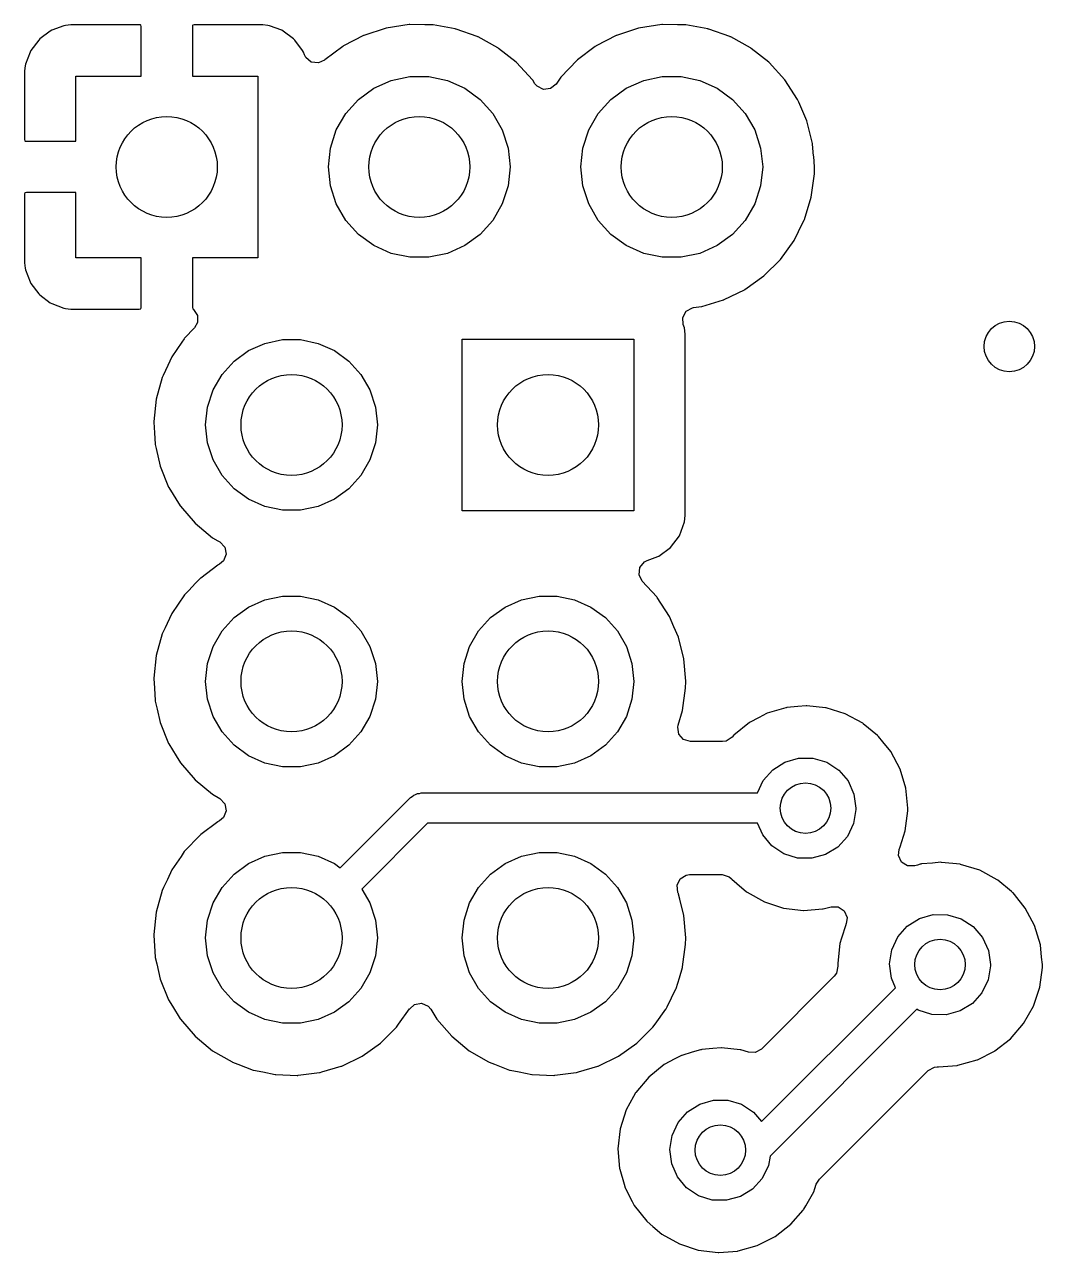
# Model space of a CAD drawing. Extents: x 108 to 192, y -154 to -46.
# Drawn here: x 125.63 to 135.71, y -117.43 to -105.27 of the extents above; entities that cross this region are included whole.
import ezdxf

# ---------------------------------------------------------------- set-up
doc = ezdxf.new("R2010")
doc.units = 0
doc.layers.add('BLACK', color=7, linetype='CONTINUOUS')

msp = doc.modelspace()

# ---------------------------------------------------------------- linework, layer by layer
at = {"layer": 'BLACK', "linetype": 'CONTINUOUS'}
for p, q in [((126.022, -105.282), (125.902, -105.327)), ((126.038, -105.278), (126.022, -105.282)), ((126.089, -105.272), (126.038, -105.278)), ((126.095, -105.272), (126.089, -105.272)), ((126.772, -105.272), (126.095, -105.272)), ((126.78, -105.274), (126.772, -105.272)), ((126.782, -105.275), (126.78, -105.274)), ((126.786, -105.29), (126.782, -105.275)), ((126.786, -105.78), (126.786, -105.29)), ((127.296, -105.278), (127.294, -105.286)), ((127.294, -105.286), (127.294, -105.78)), ((127.297, -105.276), (127.296, -105.278)), ((127.312, -105.272), (127.297, -105.276)), ((127.985, -105.272), (127.312, -105.272)), ((127.991, -105.272), (127.985, -105.272)), ((128.042, -105.278), (127.991, -105.272)), ((128.058, -105.282), (128.042, -105.278)), ((128.178, -105.327), (128.058, -105.282)), ((129.212, -105.305), (128.992, -105.377)), ((129.441, -105.27), (129.212, -105.305)), ((129.447, -105.27), (129.441, -105.27)), ((129.596, -105.272), (129.447, -105.27)), ((129.447, -105.27), (129.447, -105.27)), ((129.673, -105.273), (129.596, -105.272)), ((129.678, -105.274), (129.673, -105.273)), ((129.896, -105.313), (129.678, -105.274)), ((129.678, -105.274), (129.678, -105.274)), ((131.712, -105.305), (131.492, -105.377)), ((131.941, -105.27), (131.712, -105.305)), ((131.947, -105.27), (131.941, -105.27)), ((132.096, -105.272), (131.947, -105.27)), ((131.947, -105.27), (131.947, -105.27)), ((132.173, -105.273), (132.096, -105.272)), ((132.178, -105.274), (132.173, -105.273)), ((132.396, -105.313), (132.178, -105.274)), ((132.178, -105.274), (132.178, -105.274)), ((125.772, -105.424), (125.695, -105.526)), ((125.784, -105.412), (125.772, -105.424)), ((125.886, -105.335), (125.784, -105.412)), ((125.902, -105.327), (125.886, -105.335)), ((128.194, -105.335), (128.178, -105.327)), ((128.296, -105.412), (128.194, -105.335)), ((128.308, -105.424), (128.296, -105.412)), ((128.385, -105.526), (128.308, -105.424)), ((128.988, -105.379), (128.791, -105.482)), ((128.992, -105.377), (128.988, -105.379)), ((128.988, -105.379), (128.988, -105.379)), ((129.901, -105.314), (129.896, -105.313)), ((129.896, -105.313), (129.896, -105.313)), ((129.906, -105.315), (129.901, -105.314)), ((130.114, -105.389), (129.906, -105.315)), ((129.906, -105.315), (129.906, -105.315)), ((130.119, -105.391), (130.114, -105.389)), ((130.114, -105.389), (130.114, -105.389)), ((130.124, -105.393), (130.119, -105.391)), ((130.318, -105.5), (130.124, -105.393)), ((130.124, -105.393), (130.124, -105.393)), ((131.488, -105.379), (131.291, -105.482)), ((131.492, -105.377), (131.488, -105.379)), ((131.488, -105.379), (131.488, -105.379)), ((132.401, -105.314), (132.396, -105.313)), ((132.396, -105.313), (132.396, -105.313)), ((132.406, -105.315), (132.401, -105.314)), ((132.614, -105.389), (132.406, -105.315)), ((132.406, -105.315), (132.406, -105.315)), ((132.619, -105.391), (132.614, -105.389)), ((132.614, -105.389), (132.614, -105.389)), ((132.624, -105.393), (132.619, -105.391)), ((132.818, -105.5), (132.624, -105.393)), ((132.624, -105.393), (132.624, -105.393)), ((125.687, -105.542), (125.642, -105.662)), ((125.695, -105.526), (125.687, -105.542)), ((128.393, -105.542), (128.385, -105.526)), ((128.404, -105.57), (128.393, -105.542)), ((128.783, -105.487), (128.606, -105.62)), ((128.787, -105.484), (128.783, -105.487)), ((128.783, -105.487), (128.783, -105.487)), ((128.791, -105.482), (128.787, -105.484)), ((130.322, -105.503), (130.318, -105.5)), ((130.318, -105.5), (130.318, -105.5)), ((130.326, -105.506), (130.322, -105.503)), ((130.5, -105.643), (130.326, -105.506)), ((130.326, -105.506), (130.326, -105.506)), ((131.283, -105.487), (131.106, -105.62)), ((131.287, -105.484), (131.283, -105.487)), ((131.283, -105.487), (131.283, -105.487)), ((131.291, -105.482), (131.287, -105.484)), ((132.822, -105.503), (132.818, -105.5)), ((132.818, -105.5), (132.818, -105.5)), ((132.826, -105.506), (132.822, -105.503)), ((133, -105.643), (132.826, -105.506)), ((132.826, -105.506), (132.826, -105.506)), ((125.642, -105.662), (125.638, -105.678)), ((128.417, -105.595), (128.404, -105.57)), ((128.471, -105.641), (128.417, -105.595)), ((128.541, -105.65), (128.471, -105.641)), ((128.601, -105.622), (128.541, -105.65)), ((128.602, -105.623), (128.601, -105.622)), ((128.606, -105.62), (128.602, -105.623)), ((130.504, -105.646), (130.5, -105.643)), ((130.5, -105.643), (130.5, -105.643)), ((130.66, -105.818), (130.504, -105.646)), ((131.102, -105.623), (130.942, -105.791)), ((131.106, -105.62), (131.102, -105.623)), ((133.004, -105.646), (133, -105.643)), ((133, -105.643), (133, -105.643)), ((133.16, -105.818), (133.004, -105.646)), ((125.638, -105.678), (125.632, -105.729)), ((125.632, -105.729), (125.632, -105.735)), ((125.632, -105.735), (125.632, -106.408)), ((126.14, -106.426), (126.14, -105.78)), ((126.14, -105.78), (126.786, -105.78)), ((127.294, -105.78), (127.94, -105.78)), ((127.94, -105.78), (127.94, -107.58)), ((129.262, -105.824), (129.446, -105.785)), ((129.446, -105.785), (129.634, -105.785)), ((129.634, -105.785), (129.818, -105.824)), ((130.942, -105.791), (130.895, -105.859)), ((131.762, -105.824), (131.946, -105.785)), ((131.946, -105.785), (132.134, -105.785)), ((132.134, -105.785), (132.318, -105.824)), ((128.938, -106.011), (129.09, -105.901)), ((129.09, -105.901), (129.262, -105.824)), ((129.818, -105.824), (129.99, -105.901)), ((129.99, -105.901), (130.142, -106.011)), ((130.663, -105.822), (130.66, -105.818)), ((130.685, -105.857), (130.663, -105.822)), ((130.663, -105.822), (130.663, -105.822)), ((130.706, -105.881), (130.685, -105.857)), ((130.769, -105.912), (130.706, -105.881)), ((130.84, -105.904), (130.769, -105.912)), ((130.895, -105.859), (130.84, -105.904)), ((131.438, -106.011), (131.59, -105.901)), ((131.59, -105.901), (131.762, -105.824)), ((132.318, -105.824), (132.49, -105.901)), ((132.49, -105.901), (132.642, -106.011)), ((133.286, -106.012), (133.16, -105.818)), ((128.812, -106.151), (128.938, -106.011)), ((130.142, -106.011), (130.268, -106.151)), ((131.312, -106.151), (131.438, -106.011)), ((132.642, -106.011), (132.768, -106.151)), ((133.297, -106.038), (133.286, -106.012)), ((128.718, -106.314), (128.812, -106.151)), ((130.268, -106.151), (130.362, -106.314)), ((131.218, -106.314), (131.312, -106.151)), ((132.768, -106.151), (132.862, -106.314)), ((133.378, -106.225), (133.297, -106.038)), ((133.434, -106.449), (133.378, -106.225)), ((128.66, -106.493), (128.718, -106.314)), ((130.362, -106.314), (130.42, -106.493)), ((131.16, -106.493), (131.218, -106.314)), ((132.862, -106.314), (132.92, -106.493)), ((125.632, -106.408), (125.636, -106.423)), ((125.636, -106.423), (125.638, -106.424)), ((125.638, -106.424), (125.646, -106.426)), ((125.646, -106.426), (126.14, -106.426)), ((128.64, -106.68), (128.66, -106.493)), ((130.42, -106.493), (130.44, -106.68)), ((131.14, -106.68), (131.16, -106.493)), ((132.92, -106.493), (132.94, -106.68)), ((133.435, -106.454), (133.434, -106.449)), ((133.444, -106.57), (133.435, -106.454)), ((133.435, -106.454), (133.435, -106.454)), ((133.445, -106.576), (133.444, -106.57)), ((133.453, -106.68), (133.445, -106.576)), ((128.66, -106.867), (128.64, -106.68)), ((130.44, -106.68), (130.42, -106.867)), ((131.16, -106.867), (131.14, -106.68)), ((132.94, -106.68), (132.92, -106.867)), ((133.421, -106.979), (133.452, -106.749)), ((133.452, -106.749), (133.453, -106.698)), ((133.453, -106.683), (133.453, -106.68)), ((133.453, -106.698), (133.453, -106.683)), ((133.453, -106.683), (133.453, -106.683)), ((128.718, -107.046), (128.66, -106.867)), ((130.42, -106.867), (130.362, -107.046)), ((131.218, -107.046), (131.16, -106.867)), ((132.92, -106.867), (132.862, -107.046)), ((125.634, -106.94), (125.632, -106.948)), ((125.632, -106.948), (125.632, -107.625)), ((125.635, -106.938), (125.634, -106.94)), ((125.65, -106.934), (125.635, -106.938)), ((126.14, -106.934), (125.65, -106.934)), ((126.14, -107.58), (126.14, -106.934)), ((133.354, -107.2), (133.421, -106.979)), ((128.812, -107.209), (128.718, -107.046)), ((130.362, -107.046), (130.268, -107.209)), ((131.312, -107.209), (131.218, -107.046)), ((132.862, -107.046), (132.768, -107.209)), ((128.938, -107.349), (128.812, -107.209)), ((130.268, -107.209), (130.142, -107.349)), ((131.438, -107.349), (131.312, -107.209)), ((132.768, -107.209), (132.642, -107.349)), ((133.294, -107.321), (133.352, -107.205)), ((133.352, -107.205), (133.354, -107.2)), ((133.352, -107.205), (133.352, -107.205)), ((129.09, -107.459), (128.938, -107.349)), ((130.142, -107.349), (129.99, -107.459)), ((131.59, -107.459), (131.438, -107.349)), ((132.642, -107.349), (132.49, -107.459)), ((133.251, -107.408), (133.294, -107.321)), ((129.262, -107.536), (129.09, -107.459)), ((129.99, -107.459), (129.818, -107.536)), ((131.762, -107.536), (131.59, -107.459)), ((132.49, -107.459), (132.318, -107.536)), ((133.116, -107.596), (133.251, -107.408)), ((126.786, -107.58), (126.14, -107.58)), ((126.786, -108.074), (126.786, -107.58)), ((127.94, -107.58), (127.294, -107.58)), ((127.294, -107.58), (127.294, -108.07)), ((129.446, -107.575), (129.262, -107.536)), ((129.634, -107.575), (129.446, -107.575)), ((129.818, -107.536), (129.634, -107.575)), ((131.946, -107.575), (131.762, -107.536)), ((132.134, -107.575), (131.946, -107.575)), ((132.318, -107.536), (132.134, -107.575)), ((132.952, -107.759), (133.116, -107.596)), ((125.632, -107.625), (125.632, -107.631)), ((125.632, -107.631), (125.638, -107.682)), ((125.638, -107.682), (125.642, -107.698)), ((125.642, -107.698), (125.687, -107.818)), ((125.687, -107.818), (125.695, -107.834)), ((125.695, -107.834), (125.772, -107.936)), ((132.764, -107.894), (132.952, -107.759)), ((125.772, -107.936), (125.784, -107.948)), ((125.784, -107.948), (125.886, -108.025)), ((132.56, -107.994), (132.759, -107.896)), ((132.759, -107.896), (132.764, -107.894)), ((132.759, -107.896), (132.759, -107.896)), ((125.886, -108.025), (125.902, -108.033)), ((125.902, -108.033), (126.022, -108.078)), ((126.022, -108.078), (126.038, -108.082)), ((126.038, -108.082), (126.089, -108.088)), ((126.089, -108.088), (126.095, -108.088)), ((126.095, -108.088), (126.768, -108.088)), ((126.768, -108.088), (126.783, -108.084)), ((126.783, -108.084), (126.784, -108.082)), ((126.784, -108.082), (126.786, -108.074)), ((127.294, -108.07), (127.298, -108.085)), ((127.298, -108.085), (127.306, -108.091)), ((127.306, -108.091), (127.344, -108.151)), ((132.183, -108.108), (132.245, -108.074)), ((132.245, -108.074), (132.256, -108.072)), ((132.256, -108.072), (132.334, -108.062)), ((132.334, -108.062), (132.339, -108.061)), ((132.339, -108.061), (132.551, -107.997)), ((132.339, -108.061), (132.339, -108.061)), ((132.551, -107.997), (132.556, -107.996)), ((132.556, -107.996), (132.56, -107.994)), ((127.344, -108.222), (127.314, -108.274)), ((127.344, -108.151), (127.344, -108.222)), ((132.149, -108.171), (132.183, -108.108)), ((132.154, -108.242), (132.149, -108.171)), ((127.314, -108.274), (127.216, -108.377)), ((132.167, -108.275), (132.154, -108.242)), ((132.173, -108.337), (132.167, -108.275)), ((132.173, -110.133), (132.173, -108.337)), ((127.189, -108.416), (127.09, -108.562)), ((127.213, -108.381), (127.189, -108.416)), ((127.216, -108.377), (127.213, -108.381)), ((127.213, -108.381), (127.213, -108.381)), ((127.85, -108.499), (128.012, -108.427)), ((128.012, -108.427), (128.186, -108.39)), ((128.186, -108.39), (128.364, -108.39)), ((128.364, -108.39), (128.538, -108.427)), ((128.538, -108.427), (128.7, -108.499)), ((129.965, -110.085), (129.965, -108.385)), ((129.965, -108.385), (131.665, -108.385)), ((131.665, -108.385), (131.665, -110.085)), ((127.09, -108.562), (127.051, -108.646)), ((127.706, -108.603), (127.85, -108.499)), ((128.7, -108.499), (128.844, -108.603)), ((127.051, -108.646), (127.004, -108.747)), ((127.587, -108.735), (127.706, -108.603)), ((128.844, -108.603), (128.963, -108.735)), ((126.996, -108.764), (126.936, -108.98)), ((127.004, -108.747), (126.996, -108.764)), ((127.498, -108.889), (127.587, -108.735)), ((128.963, -108.735), (129.052, -108.889)), ((127.444, -109.058), (127.498, -108.889)), ((129.052, -108.889), (129.106, -109.058)), ((126.936, -108.98), (126.912, -109.202)), ((127.425, -109.235), (127.444, -109.058)), ((129.106, -109.058), (129.125, -109.235)), ((126.912, -109.202), (126.913, -109.207)), ((126.913, -109.207), (126.913, -109.207)), ((126.913, -109.207), (126.919, -109.314)), ((126.919, -109.314), (126.925, -109.425)), ((127.444, -109.412), (127.425, -109.235)), ((129.125, -109.235), (129.106, -109.412)), ((126.925, -109.425), (126.926, -109.43)), ((126.926, -109.43), (126.926, -109.43)), ((126.926, -109.43), (126.935, -109.47)), ((127.498, -109.581), (127.444, -109.412)), ((129.106, -109.412), (129.052, -109.581)), ((126.935, -109.47), (126.974, -109.643)), ((126.974, -109.643), (127.058, -109.85)), ((127.587, -109.735), (127.498, -109.581)), ((129.052, -109.581), (128.963, -109.735)), ((127.706, -109.867), (127.587, -109.735)), ((128.963, -109.735), (128.844, -109.867)), ((127.058, -109.85), (127.061, -109.854)), ((127.061, -109.854), (127.172, -110.035)), ((127.85, -109.971), (127.706, -109.867)), ((128.844, -109.867), (128.7, -109.971)), ((127.172, -110.035), (127.175, -110.04)), ((127.175, -110.04), (127.321, -110.209)), ((128.012, -110.043), (127.85, -109.971)), ((128.186, -110.08), (128.012, -110.043)), ((128.538, -110.043), (128.364, -110.08)), ((128.7, -109.971), (128.538, -110.043)), ((128.364, -110.08), (128.186, -110.08)), ((131.665, -110.085), (129.965, -110.085)), ((132.167, -110.195), (132.173, -110.133)), ((127.321, -110.209), (127.493, -110.352)), ((132.116, -110.332), (132.167, -110.195)), ((127.493, -110.352), (127.547, -110.383)), ((127.547, -110.383), (127.566, -110.394)), ((127.566, -110.394), (127.615, -110.446)), ((132.028, -110.448), (132.116, -110.332)), ((127.628, -110.516), (127.602, -110.582)), ((127.615, -110.446), (127.628, -110.516)), ((131.912, -110.536), (132.028, -110.448)), ((127.544, -110.625), (127.377, -110.751)), ((127.549, -110.622), (127.544, -110.625)), ((127.544, -110.625), (127.544, -110.625)), ((127.561, -110.615), (127.549, -110.622)), ((127.602, -110.582), (127.561, -110.615)), ((131.717, -110.718), (131.725, -110.647)), ((131.725, -110.647), (131.77, -110.592)), ((131.77, -110.592), (131.797, -110.579)), ((131.797, -110.579), (131.903, -110.539)), ((131.903, -110.539), (131.912, -110.536)), ((127.37, -110.756), (127.325, -110.803)), ((127.377, -110.751), (127.37, -110.756)), ((131.748, -110.781), (131.717, -110.718)), ((127.258, -110.873), (127.216, -110.917)), ((127.325, -110.803), (127.258, -110.873)), ((131.892, -110.939), (131.748, -110.781)), ((127.216, -110.917), (127.09, -111.102)), ((127.85, -111.039), (128.012, -110.967)), ((128.012, -110.967), (128.186, -110.93)), ((128.186, -110.93), (128.364, -110.93)), ((128.364, -110.93), (128.538, -110.967)), ((128.538, -110.967), (128.7, -111.039)), ((130.39, -111.039), (130.552, -110.967)), ((130.552, -110.967), (130.726, -110.93)), ((130.726, -110.93), (130.904, -110.93)), ((130.904, -110.93), (131.078, -110.967)), ((131.078, -110.967), (131.24, -111.039)), ((131.895, -110.943), (131.892, -110.939)), ((132.016, -111.131), (131.895, -110.943)), ((127.09, -111.102), (127.043, -111.203)), ((127.706, -111.143), (127.85, -111.039)), ((128.7, -111.039), (128.844, -111.143)), ((130.246, -111.143), (130.39, -111.039)), ((131.24, -111.039), (131.384, -111.143)), ((132.061, -111.235), (132.016, -111.131)), ((127.023, -111.246), (126.996, -111.304)), ((127.043, -111.203), (127.023, -111.246)), ((127.587, -111.275), (127.706, -111.143)), ((128.844, -111.143), (128.963, -111.275)), ((130.127, -111.275), (130.246, -111.143)), ((131.384, -111.143), (131.503, -111.275)), ((132.105, -111.336), (132.061, -111.235)), ((126.996, -111.304), (126.936, -111.52)), ((127.498, -111.429), (127.587, -111.275)), ((128.963, -111.275), (129.052, -111.429)), ((130.038, -111.429), (130.127, -111.275)), ((131.503, -111.275), (131.592, -111.429)), ((132.16, -111.552), (132.105, -111.336)), ((127.444, -111.598), (127.498, -111.429)), ((129.052, -111.429), (129.106, -111.598)), ((129.984, -111.598), (130.038, -111.429)), ((131.592, -111.429), (131.646, -111.598)), ((126.936, -111.52), (126.912, -111.742)), ((127.425, -111.775), (127.444, -111.598)), ((129.106, -111.598), (129.125, -111.775)), ((129.965, -111.775), (129.984, -111.598)), ((131.646, -111.598), (131.665, -111.775)), ((132.178, -111.773), (132.16, -111.552)), ((126.912, -111.742), (126.913, -111.747)), ((126.913, -111.747), (126.913, -111.747)), ((126.913, -111.747), (126.918, -111.842)), ((126.918, -111.842), (126.925, -111.965)), ((127.444, -111.952), (127.425, -111.775)), ((129.125, -111.775), (129.106, -111.952)), ((129.984, -111.952), (129.965, -111.775)), ((131.665, -111.775), (131.646, -111.952)), ((132.147, -112.063), (132.177, -111.842)), ((132.177, -111.842), (132.178, -111.775)), ((132.178, -111.775), (132.178, -111.773)), ((126.925, -111.965), (126.926, -111.97)), ((126.926, -111.97), (126.926, -111.97)), ((126.926, -111.97), (126.944, -112.05)), ((127.498, -112.121), (127.444, -111.952)), ((129.106, -111.952), (129.052, -112.121)), ((130.038, -112.121), (129.984, -111.952)), ((131.646, -111.952), (131.592, -112.121)), ((126.944, -112.05), (126.974, -112.183)), ((132.103, -112.209), (132.147, -112.063)), ((132.979, -112.093), (132.904, -112.132)), ((132.984, -112.09), (132.979, -112.093)), ((132.979, -112.093), (132.979, -112.093)), ((133.077, -112.063), (132.984, -112.09)), ((133.168, -112.036), (133.077, -112.063)), ((133.174, -112.035), (133.168, -112.036)), ((133.168, -112.036), (133.168, -112.036)), ((133.18, -112.034), (133.174, -112.035)), ((133.289, -112.024), (133.18, -112.034)), ((133.18, -112.034), (133.18, -112.034)), ((133.371, -112.017), (133.289, -112.024)), ((133.377, -112.017), (133.371, -112.017)), ((133.562, -112.037), (133.377, -112.017)), ((133.377, -112.017), (133.377, -112.017)), ((133.568, -112.037), (133.562, -112.037)), ((133.562, -112.037), (133.562, -112.037)), ((133.757, -112.096), (133.568, -112.037)), ((133.931, -112.19), (133.757, -112.096)), ((126.974, -112.183), (127.058, -112.39)), ((127.587, -112.275), (127.498, -112.121)), ((129.052, -112.121), (128.963, -112.275)), ((130.127, -112.275), (130.038, -112.121)), ((131.592, -112.121), (131.503, -112.275)), ((132.099, -112.228), (132.103, -112.209)), ((132.109, -112.298), (132.099, -112.228)), ((132.809, -112.182), (132.655, -112.306)), ((132.904, -112.132), (132.809, -112.182)), ((133.935, -112.194), (133.931, -112.19)), ((134.078, -112.312), (133.935, -112.194)), ((133.935, -112.194), (133.935, -112.194)), ((127.706, -112.407), (127.587, -112.275)), ((128.963, -112.275), (128.844, -112.407)), ((130.246, -112.407), (130.127, -112.275)), ((131.503, -112.275), (131.384, -112.407)), ((132.156, -112.351), (132.109, -112.298)), ((132.224, -112.371), (132.156, -112.351)), ((132.638, -112.326), (132.579, -112.366)), ((132.651, -112.311), (132.638, -112.326)), ((132.655, -112.306), (132.651, -112.311)), ((134.083, -112.316), (134.078, -112.312)), ((134.087, -112.321), (134.083, -112.316)), ((134.13, -112.373), (134.087, -112.321)), ((134.087, -112.321), (134.087, -112.321)), ((127.058, -112.39), (127.061, -112.394)), ((127.061, -112.394), (127.133, -112.511)), ((127.85, -112.511), (127.706, -112.407)), ((128.844, -112.407), (128.7, -112.511)), ((130.39, -112.511), (130.246, -112.407)), ((131.384, -112.407), (131.24, -112.511)), ((132.541, -112.371), (132.224, -112.371)), ((132.579, -112.366), (132.541, -112.371)), ((134.208, -112.469), (134.13, -112.373)), ((134.301, -112.644), (134.208, -112.469)), ((127.133, -112.511), (127.175, -112.58)), ((127.175, -112.58), (127.321, -112.749)), ((128.012, -112.583), (127.85, -112.511)), ((128.186, -112.62), (128.012, -112.583)), ((128.538, -112.583), (128.364, -112.62)), ((128.7, -112.511), (128.538, -112.583)), ((130.552, -112.583), (130.39, -112.511)), ((130.726, -112.62), (130.552, -112.583)), ((131.078, -112.583), (130.904, -112.62)), ((131.24, -112.511), (131.078, -112.583)), ((133.04, -112.649), (133.16, -112.574)), ((133.16, -112.574), (133.296, -112.535)), ((133.296, -112.535), (133.438, -112.535)), ((133.438, -112.535), (133.574, -112.576)), ((133.574, -112.576), (133.693, -112.653)), ((128.364, -112.62), (128.186, -112.62)), ((130.904, -112.62), (130.726, -112.62)), ((132.946, -112.755), (133.04, -112.649)), ((133.693, -112.653), (133.785, -112.761)), ((134.358, -112.833), (134.301, -112.644)), ((127.321, -112.749), (127.493, -112.892)), ((132.888, -112.88), (132.946, -112.755)), ((133.785, -112.761), (133.844, -112.89)), ((134.377, -113.03), (134.358, -112.833)), ((127.493, -112.892), (127.564, -112.933)), ((127.564, -112.933), (127.566, -112.934)), ((127.566, -112.934), (127.615, -112.986)), ((128.757, -113.621), (129.454, -112.924)), ((129.454, -112.924), (129.471, -112.914)), ((129.471, -112.914), (129.485, -112.9)), ((129.485, -112.9), (129.504, -112.895)), ((129.504, -112.895), (129.521, -112.885)), ((129.521, -112.885), (129.541, -112.885)), ((129.541, -112.885), (129.56, -112.88)), ((129.56, -112.88), (132.888, -112.88)), ((133.844, -112.89), (133.864, -113.03)), ((127.628, -113.056), (127.602, -113.122)), ((127.615, -112.986), (127.628, -113.056)), ((133.864, -113.042), (133.84, -113.182)), ((133.864, -113.03), (133.864, -113.042)), ((134.352, -113.255), (134.377, -113.058)), ((134.377, -113.058), (134.377, -113.03)), ((127.544, -113.165), (127.376, -113.291)), ((127.549, -113.162), (127.544, -113.165)), ((127.544, -113.165), (127.544, -113.165)), ((127.561, -113.155), (127.549, -113.162)), ((127.602, -113.122), (127.561, -113.155)), ((129.622, -113.18), (128.971, -113.831)), ((132.889, -113.18), (129.622, -113.18)), ((132.94, -113.294), (132.889, -113.18)), ((133.84, -113.182), (133.779, -113.31)), ((127.37, -113.296), (127.216, -113.457)), ((127.376, -113.291), (127.37, -113.296)), ((133.031, -113.403), (132.94, -113.294)), ((133.779, -113.31), (133.683, -113.415)), ((134.3, -113.412), (134.352, -113.255)), ((133.149, -113.481), (133.031, -113.403)), ((133.683, -113.415), (133.563, -113.489)), ((134.285, -113.499), (134.29, -113.441)), ((134.29, -113.441), (134.3, -113.412)), ((127.181, -113.508), (127.09, -113.642)), ((127.213, -113.461), (127.181, -113.508)), ((127.216, -113.457), (127.213, -113.461)), ((127.213, -113.461), (127.213, -113.461)), ((127.85, -113.579), (128.012, -113.507)), ((128.012, -113.507), (128.186, -113.47)), ((128.186, -113.47), (128.364, -113.47)), ((128.364, -113.47), (128.538, -113.507)), ((128.538, -113.507), (128.7, -113.579)), ((130.39, -113.579), (130.552, -113.507)), ((130.552, -113.507), (130.726, -113.47)), ((130.726, -113.47), (130.904, -113.47)), ((130.904, -113.47), (131.078, -113.507)), ((131.078, -113.507), (131.24, -113.579)), ((133.284, -113.524), (133.149, -113.481)), ((133.426, -113.526), (133.284, -113.524)), ((133.563, -113.489), (133.426, -113.526)), ((134.314, -113.564), (134.285, -113.499)), ((134.374, -113.602), (134.314, -113.564)), ((134.621, -113.574), (134.512, -113.583)), ((134.703, -113.566), (134.621, -113.574)), ((134.709, -113.567), (134.703, -113.566)), ((134.894, -113.586), (134.709, -113.567)), ((134.709, -113.567), (134.709, -113.567)), ((127.09, -113.642), (127.046, -113.736)), ((127.587, -113.815), (127.706, -113.683)), ((127.706, -113.683), (127.85, -113.579)), ((128.7, -113.579), (128.757, -113.621)), ((130.127, -113.815), (130.246, -113.683)), ((130.246, -113.683), (130.39, -113.579)), ((131.24, -113.579), (131.384, -113.683)), ((131.384, -113.683), (131.503, -113.815)), ((132.123, -113.73), (132.183, -113.693)), ((132.183, -113.693), (132.216, -113.688)), ((132.216, -113.688), (132.538, -113.688)), ((132.538, -113.688), (132.607, -113.709)), ((134.445, -113.602), (134.374, -113.602)), ((134.473, -113.594), (134.445, -113.602)), ((134.5, -113.586), (134.473, -113.594)), ((134.506, -113.584), (134.5, -113.586)), ((134.5, -113.586), (134.5, -113.586)), ((134.512, -113.583), (134.506, -113.584)), ((134.512, -113.583), (134.512, -113.583)), ((134.9, -113.587), (134.894, -113.586)), ((134.894, -113.586), (134.894, -113.586)), ((135.089, -113.645), (134.9, -113.587)), ((135.263, -113.739), (135.089, -113.645)), ((127.009, -113.815), (126.996, -113.844)), ((127.046, -113.736), (127.009, -113.815)), ((127.498, -113.969), (127.587, -113.815)), ((130.038, -113.969), (130.127, -113.815)), ((131.503, -113.815), (131.592, -113.969)), ((132.092, -113.794), (132.123, -113.73)), ((132.101, -113.865), (132.092, -113.794)), ((132.607, -113.709), (132.629, -113.727)), ((132.629, -113.727), (132.631, -113.729)), ((132.631, -113.729), (132.635, -113.734)), ((132.635, -113.734), (132.735, -113.819)), ((135.268, -113.743), (135.263, -113.739)), ((135.403, -113.855), (135.268, -113.743)), ((135.268, -113.743), (135.268, -113.743)), ((126.996, -113.844), (126.936, -114.06)), ((128.971, -113.831), (129.052, -113.969)), ((132.103, -113.871), (132.101, -113.865)), ((132.105, -113.876), (132.103, -113.871)), ((132.103, -113.871), (132.103, -113.871)), ((132.107, -113.881), (132.105, -113.876)), ((132.119, -113.932), (132.107, -113.881)), ((132.107, -113.881), (132.107, -113.881)), ((132.16, -114.092), (132.119, -113.932)), ((132.735, -113.819), (132.778, -113.855)), ((132.778, -113.855), (132.786, -113.862)), ((132.786, -113.862), (132.958, -113.959)), ((135.415, -113.865), (135.403, -113.855)), ((135.419, -113.87), (135.415, -113.865)), ((135.432, -113.886), (135.419, -113.87)), ((135.419, -113.87), (135.419, -113.87)), ((135.54, -114.019), (135.432, -113.886)), ((126.936, -114.06), (126.912, -114.282)), ((127.444, -114.138), (127.498, -113.969)), ((129.052, -113.969), (129.106, -114.138)), ((129.984, -114.138), (130.038, -113.969)), ((131.592, -113.969), (131.646, -114.138)), ((132.958, -113.959), (133.146, -114.02)), ((133.146, -114.02), (133.343, -114.043)), ((133.343, -114.043), (133.349, -114.043)), ((133.349, -114.043), (133.534, -114.028)), ((133.349, -114.043), (133.349, -114.043)), ((133.534, -114.028), (133.534, -114.028)), ((133.534, -114.028), (133.54, -114.028)), ((133.54, -114.028), (133.617, -114.007)), ((133.617, -114.007), (133.688, -114.007)), ((133.688, -114.007), (133.747, -114.047)), ((133.747, -114.047), (133.776, -114.112)), ((135.633, -114.193), (135.54, -114.019)), ((127.425, -114.315), (127.444, -114.138)), ((129.106, -114.138), (129.125, -114.315)), ((129.965, -114.315), (129.984, -114.138)), ((131.646, -114.138), (131.665, -114.315)), ((132.178, -114.315), (132.16, -114.092)), ((133.765, -114.18), (133.763, -114.186)), ((133.767, -114.177), (133.765, -114.18)), ((133.776, -114.112), (133.767, -114.177)), ((134.372, -114.199), (134.492, -114.123)), ((134.492, -114.123), (134.628, -114.084)), ((134.628, -114.084), (134.77, -114.085)), ((134.77, -114.085), (134.906, -114.126)), ((134.906, -114.126), (135.025, -114.203)), ((126.912, -114.282), (126.913, -114.287)), ((126.913, -114.287), (126.922, -114.451)), ((126.913, -114.287), (126.913, -114.287)), ((133.763, -114.186), (133.721, -114.318)), ((133.763, -114.186), (133.763, -114.186)), ((134.278, -114.305), (134.372, -114.199)), ((135.025, -114.203), (135.117, -114.31)), ((135.69, -114.383), (135.633, -114.193)), ((127.444, -114.492), (127.425, -114.315)), ((129.125, -114.315), (129.106, -114.492)), ((129.984, -114.492), (129.965, -114.315)), ((131.665, -114.315), (131.646, -114.492)), ((132.147, -114.603), (132.177, -114.382)), ((132.177, -114.378), (132.178, -114.318)), ((132.177, -114.382), (132.177, -114.378)), ((132.178, -114.318), (132.178, -114.315)), ((132.178, -114.318), (132.178, -114.318)), ((133.705, -114.369), (133.683, -114.565)), ((133.721, -114.318), (133.705, -114.369)), ((134.218, -114.433), (134.278, -114.305)), ((135.117, -114.31), (135.176, -114.439)), ((135.702, -114.506), (135.69, -114.383)), ((126.922, -114.451), (126.925, -114.505)), ((126.925, -114.505), (126.926, -114.51)), ((126.926, -114.51), (126.926, -114.51)), ((126.926, -114.51), (126.94, -114.571)), ((127.498, -114.661), (127.444, -114.492)), ((129.106, -114.492), (129.052, -114.661)), ((130.038, -114.661), (129.984, -114.492)), ((131.646, -114.492), (131.592, -114.661)), ((134.196, -114.573), (134.218, -114.433)), ((135.176, -114.439), (135.196, -114.579)), ((135.71, -114.579), (135.702, -114.506)), ((126.94, -114.571), (126.974, -114.723)), ((127.587, -114.815), (127.498, -114.661)), ((129.052, -114.661), (128.963, -114.815)), ((130.127, -114.815), (130.038, -114.661)), ((131.592, -114.661), (131.503, -114.815)), ((132.115, -114.71), (132.146, -114.608)), ((132.146, -114.608), (132.147, -114.603)), ((132.146, -114.608), (132.146, -114.608)), ((133.671, -114.665), (133.649, -114.695)), ((133.685, -114.596), (133.671, -114.665)), ((133.683, -114.565), (133.683, -114.571)), ((133.683, -114.571), (133.685, -114.596)), ((134.215, -114.714), (134.196, -114.573)), ((135.196, -114.592), (135.173, -114.731)), ((135.196, -114.579), (135.196, -114.592)), ((135.684, -114.804), (135.709, -114.608)), ((135.709, -114.608), (135.71, -114.579)), ((126.974, -114.723), (127.058, -114.93)), ((132.082, -114.817), (132.115, -114.71)), ((133.649, -114.695), (132.927, -115.417)), ((134.256, -114.808), (134.215, -114.714)), ((135.173, -114.731), (135.111, -114.859)), ((127.706, -114.947), (127.587, -114.815)), ((128.963, -114.815), (128.844, -114.947)), ((130.246, -114.947), (130.127, -114.815)), ((131.503, -114.815), (131.384, -114.947)), ((131.993, -114.997), (132.08, -114.821)), ((132.08, -114.821), (132.082, -114.817)), ((132.08, -114.821), (132.08, -114.821)), ((132.93, -116.134), (134.256, -114.808)), ((135.111, -114.859), (135.016, -114.964)), ((135.622, -114.992), (135.684, -114.804)), ((127.058, -114.93), (127.096, -114.992)), ((127.096, -114.992), (127.172, -115.116)), ((127.85, -115.051), (127.706, -114.947)), ((128.844, -114.947), (128.7, -115.051)), ((129.335, -115.168), (129.443, -115.017)), ((129.443, -115.017), (129.445, -115.018)), ((129.445, -115.018), (129.492, -114.975)), ((129.492, -114.975), (129.562, -114.963)), ((129.562, -114.963), (129.627, -114.99)), ((129.627, -114.99), (129.655, -115.022)), ((129.655, -115.022), (129.715, -115.12)), ((130.39, -115.051), (130.246, -114.947)), ((131.384, -114.947), (131.24, -115.051)), ((131.875, -115.168), (131.98, -115.021)), ((131.98, -115.021), (131.983, -115.017)), ((131.983, -115.017), (131.993, -114.997)), ((134.467, -115.021), (133.013, -116.475)), ((134.481, -115.031), (134.467, -115.021)), ((134.616, -115.073), (134.481, -115.031)), ((135.016, -114.964), (134.895, -115.038)), ((135.524, -115.164), (135.622, -114.992)), ((127.172, -115.116), (127.175, -115.12)), ((127.175, -115.12), (127.321, -115.289)), ((128.012, -115.123), (127.85, -115.051)), ((128.186, -115.16), (128.012, -115.123)), ((128.538, -115.123), (128.364, -115.16)), ((128.7, -115.051), (128.538, -115.123)), ((129.715, -115.12), (129.861, -115.289)), ((130.552, -115.123), (130.39, -115.051)), ((130.726, -115.16), (130.552, -115.123)), ((131.078, -115.123), (130.904, -115.16)), ((131.24, -115.051), (131.078, -115.123)), ((134.758, -115.076), (134.616, -115.073)), ((134.895, -115.038), (134.758, -115.076)), ((128.364, -115.16), (128.186, -115.16)), ((129.155, -115.356), (129.313, -115.198)), ((129.313, -115.198), (129.335, -115.168)), ((130.904, -115.16), (130.726, -115.16)), ((131.695, -115.356), (131.853, -115.198)), ((131.853, -115.198), (131.875, -115.168)), ((135.395, -115.313), (135.524, -115.164)), ((127.321, -115.289), (127.493, -115.432)), ((128.973, -115.486), (129.155, -115.356)), ((129.861, -115.289), (130.033, -115.432)), ((131.513, -115.486), (131.695, -115.356)), ((135.239, -115.435), (135.395, -115.313)), ((127.493, -115.432), (127.686, -115.544)), ((128.772, -115.584), (128.973, -115.486)), ((130.033, -115.432), (130.226, -115.544)), ((131.312, -115.584), (131.513, -115.486)), ((132.071, -115.514), (131.966, -115.569)), ((132.136, -115.48), (132.071, -115.514)), ((132.141, -115.478), (132.136, -115.48)), ((132.136, -115.48), (132.136, -115.48)), ((132.241, -115.448), (132.141, -115.478)), ((132.325, -115.423), (132.241, -115.448)), ((132.331, -115.422), (132.325, -115.423)), ((132.325, -115.423), (132.325, -115.423)), ((132.337, -115.421), (132.331, -115.422)), ((132.445, -115.411), (132.337, -115.421)), ((132.337, -115.421), (132.337, -115.421)), ((132.528, -115.404), (132.445, -115.411)), ((132.534, -115.404), (132.528, -115.404)), ((132.718, -115.424), (132.534, -115.404)), ((132.534, -115.404), (132.534, -115.404)), ((132.724, -115.424), (132.718, -115.424)), ((132.718, -115.424), (132.718, -115.424)), ((132.801, -115.448), (132.724, -115.424)), ((132.865, -115.451), (132.801, -115.448)), ((132.927, -115.417), (132.865, -115.451)), ((135.068, -115.521), (135.234, -115.438)), ((135.234, -115.438), (135.239, -115.435)), ((135.234, -115.438), (135.234, -115.438)), ((127.686, -115.544), (127.691, -115.546)), ((127.691, -115.546), (127.691, -115.546)), ((127.691, -115.546), (127.744, -115.566)), ((127.744, -115.566), (127.895, -115.624)), ((127.895, -115.624), (127.9, -115.625)), ((127.9, -115.625), (127.9, -115.625)), ((127.9, -115.625), (127.99, -115.643)), ((128.575, -115.643), (128.767, -115.586)), ((128.767, -115.586), (128.772, -115.584)), ((128.767, -115.586), (128.767, -115.586)), ((130.226, -115.544), (130.231, -115.546)), ((130.231, -115.546), (130.231, -115.546)), ((130.231, -115.546), (130.284, -115.566)), ((130.284, -115.566), (130.435, -115.624)), ((130.435, -115.624), (130.44, -115.625)), ((130.44, -115.625), (130.44, -115.625)), ((130.44, -115.625), (130.53, -115.643)), ((131.115, -115.643), (131.307, -115.586)), ((131.307, -115.586), (131.312, -115.584)), ((131.307, -115.586), (131.307, -115.586)), ((131.966, -115.569), (131.812, -115.693)), ((133.502, -116.705), (134.578, -115.629)), ((134.578, -115.629), (134.64, -115.595)), ((134.64, -115.595), (134.669, -115.592)), ((134.669, -115.592), (134.675, -115.593)), ((134.675, -115.593), (134.681, -115.592)), ((134.681, -115.592), (134.866, -115.578)), ((134.681, -115.592), (134.681, -115.592)), ((134.866, -115.578), (134.872, -115.577)), ((134.866, -115.578), (134.866, -115.578)), ((134.872, -115.577), (135.063, -115.524)), ((135.063, -115.524), (135.068, -115.521)), ((135.068, -115.521), (135.068, -115.521)), ((127.99, -115.643), (128.114, -115.669)), ((128.114, -115.669), (128.119, -115.669)), ((128.119, -115.669), (128.119, -115.669)), ((128.119, -115.669), (128.332, -115.677)), ((128.332, -115.677), (128.332, -115.677)), ((128.332, -115.677), (128.337, -115.677)), ((128.337, -115.677), (128.342, -115.676)), ((128.342, -115.676), (128.553, -115.649)), ((128.342, -115.676), (128.342, -115.676)), ((128.553, -115.649), (128.558, -115.648)), ((128.553, -115.649), (128.553, -115.649)), ((128.558, -115.648), (128.575, -115.643)), ((130.53, -115.643), (130.654, -115.669)), ((130.654, -115.669), (130.659, -115.669)), ((130.659, -115.669), (130.659, -115.669)), ((130.659, -115.669), (130.872, -115.677)), ((130.872, -115.677), (130.872, -115.677)), ((130.872, -115.677), (130.877, -115.677)), ((130.877, -115.677), (130.882, -115.676)), ((130.882, -115.676), (131.093, -115.649)), ((130.882, -115.676), (130.882, -115.676)), ((131.093, -115.649), (131.098, -115.648)), ((131.093, -115.649), (131.093, -115.649)), ((131.098, -115.648), (131.115, -115.643)), ((131.812, -115.693), (131.685, -115.845)), ((131.682, -115.85), (131.661, -115.887)), ((131.685, -115.845), (131.682, -115.85)), ((131.682, -115.85), (131.682, -115.85)), ((131.661, -115.887), (131.589, -116.018)), ((132.197, -116.036), (132.317, -115.961)), ((132.317, -115.961), (132.453, -115.922)), ((132.453, -115.922), (132.595, -115.923)), ((132.595, -115.923), (132.73, -115.963)), ((132.73, -115.963), (132.849, -116.04)), ((131.589, -116.018), (131.529, -116.206)), ((132.103, -116.143), (132.197, -116.036)), ((132.849, -116.04), (132.93, -116.134)), ((131.529, -116.206), (131.507, -116.403)), ((132.043, -116.271), (132.103, -116.143)), ((132.021, -116.411), (132.043, -116.271)), ((131.507, -116.403), (131.524, -116.6)), ((132.039, -116.552), (132.021, -116.411)), ((133.013, -116.475), (132.997, -116.569)), ((131.524, -116.6), (131.526, -116.606)), ((131.526, -116.606), (131.568, -116.754)), ((132.096, -116.681), (132.039, -116.552)), ((132.997, -116.569), (132.935, -116.697)), ((132.187, -116.79), (132.096, -116.681)), ((132.935, -116.697), (132.84, -116.802)), ((133.471, -116.754), (133.502, -116.705)), ((131.568, -116.754), (131.578, -116.79)), ((131.578, -116.79), (131.581, -116.796)), ((131.581, -116.796), (131.648, -116.925)), ((132.305, -116.868), (132.187, -116.79)), ((132.84, -116.802), (132.719, -116.876)), ((133.367, -116.969), (133.446, -116.829)), ((133.446, -116.829), (133.458, -116.796)), ((133.458, -116.796), (133.471, -116.754)), ((131.648, -116.925), (131.669, -116.966)), ((131.669, -116.966), (131.792, -117.121)), ((132.441, -116.911), (132.305, -116.868)), ((132.583, -116.913), (132.441, -116.911)), ((132.719, -116.876), (132.583, -116.913)), ((133.349, -117.001), (133.367, -116.969)), ((133.22, -117.151), (133.34, -117.012)), ((133.34, -117.012), (133.345, -117.006)), ((133.345, -117.006), (133.349, -117.001)), ((133.345, -117.006), (133.345, -117.006)), ((131.792, -117.121), (131.796, -117.125)), ((131.796, -117.125), (131.796, -117.125)), ((131.796, -117.125), (131.853, -117.173)), ((131.853, -117.173), (131.942, -117.249)), ((133.064, -117.273), (133.22, -117.151)), ((131.942, -117.249), (132.115, -117.346)), ((132.893, -117.359), (133.058, -117.276)), ((133.058, -117.276), (133.064, -117.273)), ((133.058, -117.276), (133.058, -117.276)), ((132.115, -117.346), (132.303, -117.407)), ((132.303, -117.407), (132.499, -117.43)), ((132.499, -117.43), (132.506, -117.43)), ((132.506, -117.43), (132.691, -117.416)), ((132.506, -117.43), (132.506, -117.43)), ((132.691, -117.416), (132.697, -117.415)), ((132.691, -117.416), (132.691, -117.416)), ((132.697, -117.415), (132.887, -117.362)), ((132.887, -117.362), (132.893, -117.359)), ((132.893, -117.359), (132.893, -117.359))]:
    msp.add_line(p, q, dxfattribs=at)
at = {"layer": 'BLACK'}
for centre, radius in [((127.04, -106.68), 0.5), ((129.54, -106.68), 0.5), ((132.04, -106.68), 0.5), ((135.382, -108.458), 0.25), ((128.275, -109.235), 0.5), ((130.815, -109.235), 0.5), ((128.275, -111.775), 0.5), ((130.815, -111.775), 0.5), ((133.364, -113.03), 0.25), ((128.275, -114.315), 0.5), ((130.815, -114.315), 0.5), ((134.696, -114.579), 0.25), ((132.521, -116.417), 0.25)]:
    msp.add_circle(centre, radius, dxfattribs=at)

doc.saveas('drawing.dxf')
